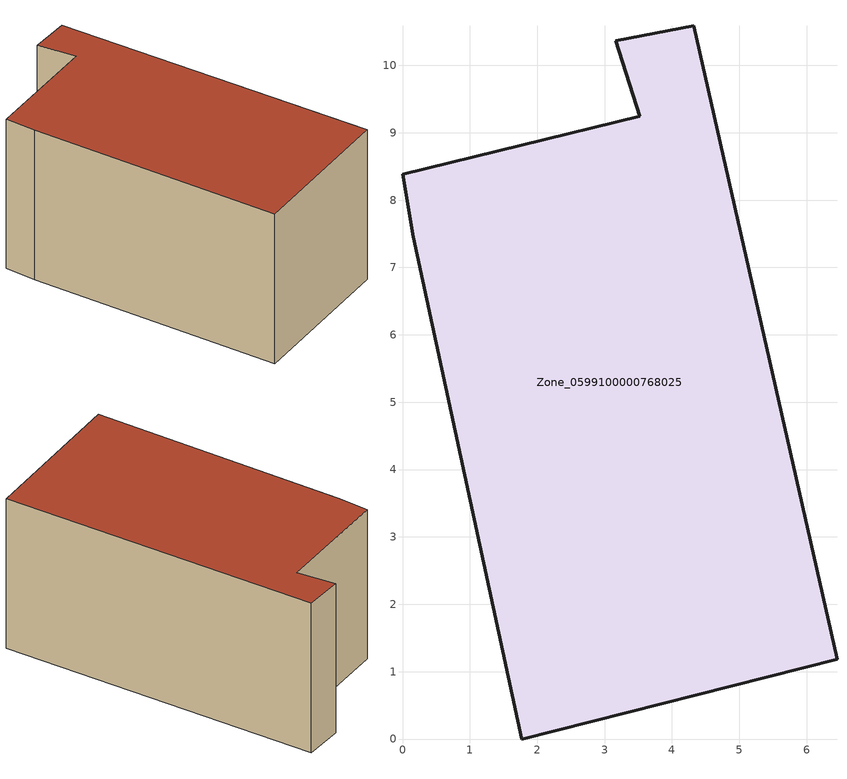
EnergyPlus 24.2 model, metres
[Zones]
Zone_0599100000768025
 floor ground (C_G): 3.52,9.24 3.17,10.37 4.32,10.59 6.45,1.19 1.77,0 0.16,7.46 0,8.39 z0
 wall outside (C_F): 3.17,10.37 3.52,9.24 0,8.39 0.16,7.46 1.77,0 6.45,1.19 4.32,10.59 3.17,10.37 z0:4.76
 roof outside (C_R): 0.16,7.46 1.77,0 6.45,1.19 4.32,10.59 3.17,10.37 3.52,9.24 0,8.39 z4.76
[BUILDING]
Pand.0599100000768025: North Axis=0; Terrain=City; Loads Convergence Tolerance Value=0.04; Temperature Convergence Tolerance Value=0.4; Solar Distribution=FullExterior; Maximum Number of Warmup Days=25; Minimum Number of Warmup Days=1
[Site:Location]
Rotterdam.The.Hague.AP_ZH_NLD Design_Conditions: Latitude=51.96; Longitude=4.45; Time Zone=1; Elevation=-4.5
[SITE:GROUNDTEMPERATURE:BUILDINGSURFACE]
18, 18, 18, 18, 18, 18, 18, 18, 18, 18, 18, 18
[MATERIAL] Thermal Absorptance=0.9; Solar Absorptance=0.7; Visible Absorptance=0.7
Name | Roughness | Thickness | Conductivity | Density | Specific Heat
G.TI.1946 | MediumSmooth | 0.15 | 1 | 540 | 1210
F.TI.1946 | Rough | 0.3 | 0.857143 | 1920 | 840
R.TI.1946 | MediumRough | 0.2 | 0.1 | 1500 | 1000
[CONSTRUCTION]
C_G: G.TI.1946
C_F: F.TI.1946
C_R: R.TI.1946
[ZONE]
Zone_0599100000768025: Type=1; Multiplier=1; Ceiling Height=Autocalculate; Volume=Autocalculate; Floor Area=autocalculate; Part of Total Floor Area=Yes
[ZONEINFILTRATION:DESIGNFLOWRATE]
Infil_Zone_0599100000768025: Zone or ZoneList or Space or SpaceList=Zone_0599100000768025; Schedule=AlwaysOn; Design Flow Rate Calculation Method=Flow/Area; Flow Rate per Floor Area=0.003; Constant Term Coefficient=1; Temperature Term Coefficient=0; Velocity Term Coefficient=0; Velocity Squared Term Coefficient=0
[HVACTEMPLATE:ZONE:IDEALLOADSAIRSYSTEM]
Zone_0599100000768025: Maximum Heating Supply Air Temperature=50; Minimum Cooling Supply Air Temperature=13; Maximum Heating Supply Air Humidity Ratio=0.0156; Minimum Cooling Supply Air Humidity Ratio=0.0077; Heating Limit=NoLimit; Cooling Limit=NoLimit; Dehumidification Control Type=ConstantSensibleHeatRatio; Cooling Sensible Heat Ratio=0.7; Dehumidification Setpoint=60; Humidification Control Type=None; Humidification Setpoint=30; Outdoor Air Method=None; Outdoor Air Flow Rate per Person=0.00944; Outdoor Air Flow Rate per Zone Floor Area=0; Outdoor Air Flow Rate per Zone=0; Demand Controlled Ventilation Type=None; Outdoor Air Economizer Type=NoEconomizer; Heat Recovery Type=None; Sensible Heat Recovery Effectiveness=0.7; Latent Heat Recovery Effectiveness=0.65
[ZONECONTROL:THERMOSTAT]
ThermostatControl_Zone_0599100000768025: Zone or ZoneList=Zone_0599100000768025; Control Type Schedule=DualSetpointControlType; Control 1=Thermostat_Zone_0599100000768025; Temperature Difference Between Cutout And Setpoint=0
[THERMOSTATSETPOINT:DUALSETPOINT]
Thermostat_Zone_0599100000768025: Heating Setpoint Temperature Schedule=HeatingSetpoint_Zone_0599100000768025; Cooling Setpoint Temperature Schedule=CoolingSetpoint_Zone_0599100000768025
[SCHEDULE:COMPACT]
HeatingSetpoint_Zone_0599100000768025: Through: 12/31, For: AllDays, Until: 24:00, 21
CoolingSetpoint_Zone_0599100000768025: Through: 12/31, For: AllDays, Until: 24:00, 24
DualSetpointControlType: Through: 12/31, For: AllDays, Until: 24:00, 4
AlwaysOn: Through: 12/31, For: AllDays, Until: 24:00, 1
